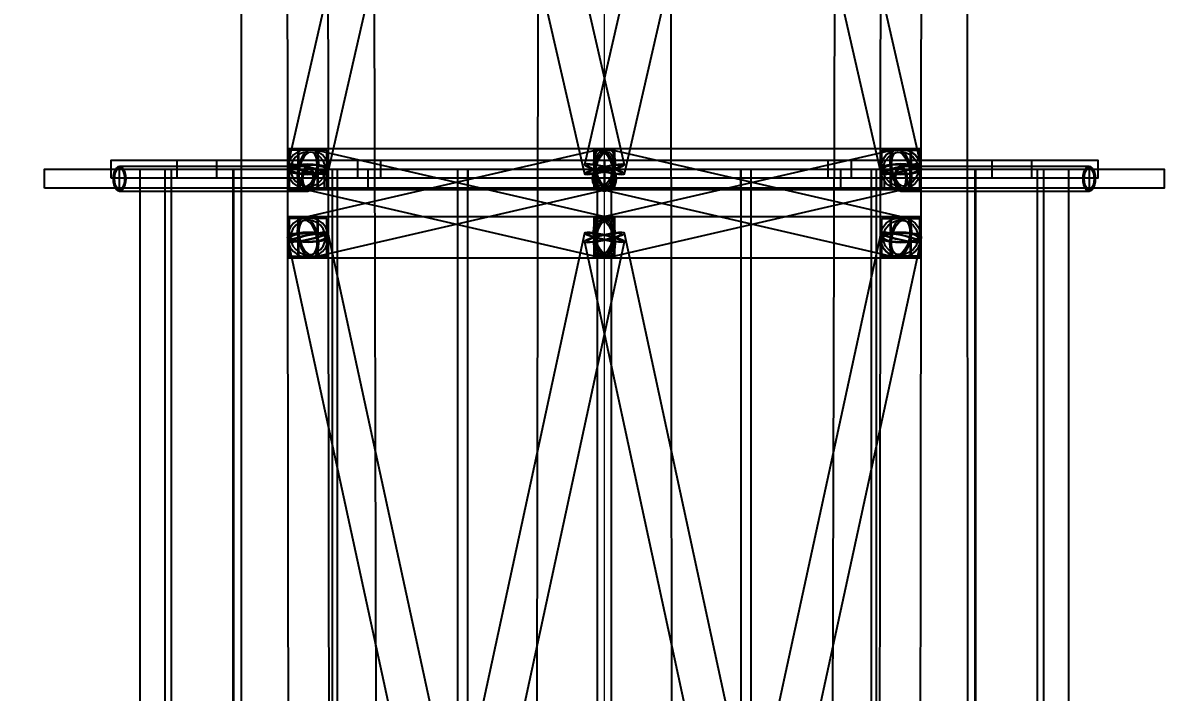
# Model space of a CAD drawing. Header units: millimetres. Extents: x -123812 to 252100, y -3000 to 639000.
# Drawn here: x -4259 to 4100, y 583670 to 588572 of the extents above; entities that cross this region are included whole.
import ezdxf

# ---------------------------------------------------------------- set-up
doc = ezdxf.new("R2010")
doc.units = ezdxf.units.MM
for name, color, linetype, lineweight in [('D-BMK-AXIS', 7, 'Continuous', 13), ('D-STR-ANTN', 7, 'Continuous', 25), ('D-STR-DIM', 7, 'Continuous', 13)]:
    doc.layers.add(name, color=color, linetype=linetype, lineweight=lineweight)
doc.styles.add('OpenSansCondensed-Light', font='OpenSansCondensed-Light.ttf')
doc.styles.add('TOWER_UNICODE', font='Arial Unicode.ttf')
doc.dimstyles.new('EZDXF', dxfattribs={"dimtxt": 0.25, "dimasz": 0.175, "dimexe": 0.375, "dimexo": 0.125, "dimgap": 0.1, "dimtad": 1, "dimlfac": 100, "dimzin": 12, "dimdsep": 46, "dimtxsty": 'OpenSansCondensed-Light', "dimblk": 'ARCHTICK', "dimcen": 2.5, "dimazin": 3, "dimtfac": 0.5, "dimtmove": 2, "dimatfit": 3})

# ---------------------------------------------------------------- blocks, each defined once
blk = doc.blocks.new('_ARCHTICK')
at = {"color": 0, "linetype": 'BYBLOCK', "const_width": 0.15}
blk.add_lwpolyline([(-0.5, -0.5), (0.5, 0.5)], dxfattribs=at)

msp = doc.modelspace()

# ---------------------------------------------------------------- linework, layer by layer
at = {"layer": 'D-BMK-AXIS'}
msp.add_line((0, -3000), (0, 639000), dxfattribs=at)
at = {"layer": 'D-STR-ANTN'}
for points in [[(-2666.3, 507000), (-1490.7, 507000), (-1758.4, 620000), (-2658.4, 620000)], [(-2666.3, 507000), (-1490.7, 507000), (-1758.4, 620000), (-2658.4, 620000)], [(-587.8, 507000), (587.8, 507000), (450, 620000), (-450, 620000)], [(-587.8, 507000), (587.8, 507000), (450, 620000), (-450, 620000)], [(1490.7, 507000), (2666.3, 507000), (2658.4, 620000), (1758.4, 620000)], [(1490.7, 507000), (2666.3, 507000), (2658.4, 620000), (1758.4, 620000)], [(-2321, 587350), (-2021, 587350), (-2021, 587650), (-2321, 587650)], [(-2321, 587500), (-2320.4, 587000), (-2315.3, 586961.9), (-2300.3, 586926.4), (-2276.5, 586896), (-2245.4, 586872.6), (-2209.3, 586857.9), (-2170.4, 586852.9), (-2131.6, 586857.9), (-2095.4, 586872.6), (-2064.4, 586896), (-2040.5, 586926.4), (-2025.5, 586961.9), (-2020.4, 587000), (-2021, 587500), (-2026.1, 587538.1), (-2041.1, 587573.6), (-2064.9, 587604), (-2096, 587627.4), (-2132.2, 587642.1), (-2171, 587647.1), (-2209.8, 587642.1), (-2246, 587627.4), (-2277.1, 587604), (-2300.9, 587573.6), (-2315.9, 587538.1)], [(-2321, 587500), (-2315.9, 587461.9), (-2300.9, 587426.4), (-2277.1, 587396), (-2246, 587372.6), (-2209.8, 587357.9), (-2171, 587352.9), (-2132.2, 587357.9), (-2096, 587372.6), (-2064.9, 587396), (-2041.1, 587426.4), (-2026.1, 587461.9), (-2021, 587500), (-2026.1, 587538.1), (-2041.1, 587573.6), (-2064.9, 587604), (-2096, 587627.4), (-2132.2, 587642.1), (-2171, 587647.1), (-2209.8, 587642.1), (-2246, 587627.4), (-2277.1, 587604), (-2300.9, 587573.6), (-2315.9, 587538.1)], [(-2033, 587638), (-2309, 587638), (-2309, 587362), (-2033, 587362)], [(-2299, 587500), (-2294.6, 587467.5), (-2281.9, 587437.2), (-2261.5, 587411.2), (-2235, 587391.3), (-2204.1, 587378.8), (-2171, 587374.5), (-2137.9, 587378.8), (-2107, 587391.3), (-2080.5, 587411.2), (-2060.2, 587437.2), (-2047.4, 587467.5), (-2043, 587500), (-2047.4, 587532.5), (-2060.1, 587562.8), (-2080.5, 587588.8), (-2107, 587608.7), (-2137.9, 587621.2), (-2171, 587625.5), (-2204.1, 587621.2), (-2235, 587608.7), (-2261.5, 587588.8), (-2281.9, 587562.8), (-2294.6, 587532.5)], [(-2250, 587461.9), (-2248.6, 587426.4), (-2242, 587396), (-2230.5, 587372.6), (-2215, 587357.9), (-2196.4, 587352.9), (-25.4, 586852.9), (-5.1, 586857.9), (15.5, 586872.6), (35, 586896), (52.2, 586926.4), (65.8, 586961.9), (75, 587000), (79, 587038.1), (77.6, 587073.6), (71, 587104), (59.5, 587127.4), (44, 587142.1), (25.4, 587147.1), (-2145.6, 587647.1), (-2165.9, 587642.1), (-2186.5, 587627.4), (-2206, 587604), (-2223.2, 587573.6), (-2236.8, 587538.1), (-2246, 587500)], [(-2246, 587500), (-2250, 587461.9), (-2248.6, 587426.4), (-2242, 587396), (-2230.5, 587372.6), (-2215, 587357.9), (-2196.4, 587352.9), (-2176.1, 587357.9), (-2155.5, 587372.6), (-2136, 587396), (-2118.8, 587426.4), (-2105.2, 587461.9), (-2096, 587500), (-2092, 587538.1), (-2093.4, 587573.6), (-2100, 587604), (-2111.5, 587627.4), (-2127, 587642.1), (-2145.6, 587647.1), (-2165.9, 587642.1), (-2186.5, 587627.4), (-2206, 587604), (-2223.2, 587573.6), (-2236.8, 587538.1)], [(-2249.5, 587038.1), (-2245.5, 587000), (-2236.3, 586961.9), (-2222.7, 586926.4), (-2205.5, 586896), (-2185.9, 586872.6), (-2165.3, 586857.9), (-2145, 586852.9), (25.4, 587352.9), (44, 587357.9), (59.5, 587372.6), (71, 587396), (77.7, 587426.4), (79, 587461.9), (75, 587500), (65.9, 587538.1), (52.3, 587573.6), (35.1, 587604), (15.5, 587627.4), (-5.1, 587642.1), (-25.4, 587647.1), (-2195.8, 587147.1), (-2214.4, 587142.1), (-2229.9, 587127.4), (-2241.4, 587104), (-2248.1, 587073.6)], [(-2246, 587350), (75, 587350), (75, 587650), (-2246, 587650)], [(-2096, 587650), (-2246, 587650), (-2246, 587350), (-2096, 587350)], [(-2246, 587350), (75, 587350), (75, 587650), (-2246, 587650)], [(-2096, 587650), (-2246, 587650), (-2246, 587350), (-2096, 587350)], [(-2102, 587638), (-2240, 587638), (-2240, 587362), (-2102, 587362)], [(-2102, 587638), (-2240, 587638), (-2240, 587362), (-2102, 587362)], [(-2235, 587500), (-2238.4, 587467.5), (-2237.3, 587437.2), (-2231.6, 587411.2), (-2221.8, 587391.3), (-2208.5, 587378.8), (-2192.7, 587374.5), (-2175.4, 587378.8), (-2157.8, 587391.3), (-2141.1, 587411.2), (-2126.4, 587437.2), (-2114.8, 587467.5), (-2107, 587500), (-2103.6, 587532.5), (-2104.8, 587562.8), (-2110.4, 587588.8), (-2120.2, 587608.7), (-2133.5, 587621.2), (-2149.3, 587625.5), (-2166.6, 587621.2), (-2184.2, 587608.7), (-2200.9, 587588.8), (-2215.6, 587562.8), (-2227.2, 587532.5)], [(-75, 587500), (-65.9, 587461.9), (-52.3, 587426.4), (-35.1, 587396), (-15.5, 587372.6), (5.1, 587357.9), (25.4, 587352.9), (44, 587357.9), (59.5, 587372.6), (71, 587396), (77.7, 587426.4), (79, 587461.9), (75, 587500), (65.9, 587538.1), (52.3, 587573.6), (35.1, 587604), (15.5, 587627.4), (-5.1, 587642.1), (-25.4, 587647.1), (-44, 587642.1), (-59.5, 587627.4), (-71, 587604), (-77.7, 587573.6), (-79, 587538.1)], [(-79, 587038.1), (-75, 587000), (-65.8, 586961.9), (-52.2, 586926.4), (-35, 586896), (-15.5, 586872.6), (5.1, 586857.9), (25.4, 586852.9), (2196.4, 587352.9), (2215, 587357.9), (2230.5, 587372.6), (2242, 587396), (2248.6, 587426.4), (2250, 587461.9), (2246, 587500), (2236.8, 587538.1), (2223.2, 587573.6), (2206, 587604), (2186.5, 587627.4), (2165.9, 587642.1), (2145.6, 587647.1), (-25.4, 587147.1), (-44, 587142.1), (-59.5, 587127.4), (-71, 587104), (-77.6, 587073.6)], [(-79, 587461.9), (-77.7, 587426.4), (-71, 587396), (-59.5, 587372.6), (-44, 587357.9), (-25.4, 587352.9), (2145, 586852.9), (2165.3, 586857.9), (2185.9, 586872.6), (2205.5, 586896), (2222.7, 586926.4), (2236.3, 586961.9), (2245.5, 587000), (2249.5, 587038.1), (2248.1, 587073.6), (2241.4, 587104), (2229.9, 587127.4), (2214.4, 587142.1), (2195.8, 587147.1), (25.4, 587647.1), (5.1, 587642.1), (-15.5, 587627.4), (-35.1, 587604), (-52.3, 587573.6), (-65.9, 587538.1), (-75, 587500)], [(75, 587500), (65.9, 587461.9), (52.3, 587426.4), (35.1, 587396), (15.5, 587372.6), (-5.1, 587357.9), (-25.4, 587352.9), (-44, 587357.9), (-59.5, 587372.6), (-71, 587396), (-77.7, 587426.4), (-79, 587461.9), (-75, 587500), (-65.9, 587538.1), (-52.3, 587573.6), (-35.1, 587604), (-15.5, 587627.4), (5.1, 587642.1), (25.4, 587647.1), (44, 587642.1), (59.5, 587627.4), (71, 587604), (77.7, 587573.6), (79, 587538.1)], [(75, 587650), (-75, 587650), (-75, 587350), (75, 587350)], [(75, 587650), (-75, 587650), (-75, 587350), (75, 587350)], [(-75, 587350), (2246, 587350), (2246, 587650), (-75, 587650)], [(-75, 587650), (75, 587650), (75, 587350), (-75, 587350)], [(-75, 587350), (2246, 587350), (2246, 587650), (-75, 587650)], [(-75, 587650), (75, 587650), (75, 587350), (-75, 587350)], [(69, 587638), (-69, 587638), (-69, 587362), (69, 587362)], [(69, 587638), (-69, 587638), (-69, 587362), (69, 587362)], [(-69, 587638), (69, 587638), (69, 587362), (-69, 587362)], [(-69, 587638), (69, 587638), (69, 587362), (-69, 587362)], [(-64, 587500), (-56.2, 587467.5), (-44.6, 587437.2), (-29.9, 587411.2), (-13.2, 587391.3), (4.4, 587378.8), (21.7, 587374.5), (37.5, 587378.8), (50.8, 587391.3), (60.6, 587411.2), (66.3, 587437.2), (67.5, 587467.5), (64, 587500), (56.2, 587532.5), (44.6, 587562.8), (29.9, 587588.8), (13.2, 587608.7), (-4.4, 587621.2), (-21.7, 587625.5), (-37.5, 587621.2), (-50.8, 587608.7), (-60.6, 587588.8), (-66.3, 587562.8), (-67.5, 587532.5)], [(64, 587500), (56.2, 587467.5), (44.6, 587437.2), (29.9, 587411.2), (13.2, 587391.3), (-4.4, 587378.8), (-21.7, 587374.5), (-37.5, 587378.8), (-50.8, 587391.3), (-60.6, 587411.2), (-66.3, 587437.2), (-67.5, 587467.5), (-64, 587500), (-56.2, 587532.5), (-44.6, 587562.8), (-29.9, 587588.8), (-13.2, 587608.7), (4.4, 587621.2), (21.7, 587625.5), (37.5, 587621.2), (50.8, 587608.7), (60.6, 587588.8), (66.3, 587562.8), (67.5, 587532.5)], [(2020.4, 587000), (2025.5, 586961.9), (2040.5, 586926.4), (2064.4, 586896), (2095.4, 586872.6), (2131.6, 586857.9), (2170.4, 586852.9), (2209.3, 586857.9), (2245.4, 586872.6), (2276.5, 586896), (2300.3, 586926.4), (2315.3, 586961.9), (2320.4, 587000), (2321, 587500), (2315.9, 587538.1), (2300.9, 587573.6), (2277.1, 587604), (2246, 587627.4), (2209.8, 587642.1), (2171, 587647.1), (2132.2, 587642.1), (2096, 587627.4), (2064.9, 587604), (2041.1, 587573.6), (2026.1, 587538.1), (2021, 587500)], [(2021, 587350), (2321, 587350), (2321, 587650), (2021, 587650)], [(2321, 587500), (2315.9, 587461.9), (2300.9, 587426.4), (2277.1, 587396), (2246, 587372.6), (2209.8, 587357.9), (2171, 587352.9), (2132.2, 587357.9), (2096, 587372.6), (2064.9, 587396), (2041.1, 587426.4), (2026.1, 587461.9), (2021, 587500), (2026.1, 587538.1), (2041.1, 587573.6), (2064.9, 587604), (2096, 587627.4), (2132.2, 587642.1), (2171, 587647.1), (2209.8, 587642.1), (2246, 587627.4), (2277.1, 587604), (2300.9, 587573.6), (2315.9, 587538.1)], [(2033, 587638), (2309, 587638), (2309, 587362), (2033, 587362)], [(2299, 587500), (2294.6, 587467.5), (2281.9, 587437.2), (2261.5, 587411.2), (2235, 587391.3), (2204.1, 587378.8), (2171, 587374.5), (2137.9, 587378.8), (2107, 587391.3), (2080.5, 587411.2), (2060.2, 587437.2), (2047.4, 587467.5), (2043, 587500), (2047.4, 587532.5), (2060.1, 587562.8), (2080.5, 587588.8), (2107, 587608.7), (2137.9, 587621.2), (2171, 587625.5), (2204.1, 587621.2), (2235, 587608.7), (2261.5, 587588.8), (2281.9, 587562.8), (2294.6, 587532.5)], [(2246, 587500), (2250, 587461.9), (2248.6, 587426.4), (2242, 587396), (2230.5, 587372.6), (2215, 587357.9), (2196.4, 587352.9), (2176.1, 587357.9), (2155.5, 587372.6), (2136, 587396), (2118.8, 587426.4), (2105.2, 587461.9), (2096, 587500), (2092, 587538.1), (2093.4, 587573.6), (2100, 587604), (2111.5, 587627.4), (2127, 587642.1), (2145.6, 587647.1), (2165.9, 587642.1), (2186.5, 587627.4), (2206, 587604), (2223.2, 587573.6), (2236.8, 587538.1)], [(2096, 587650), (2246, 587650), (2246, 587350), (2096, 587350)], [(2096, 587650), (2246, 587650), (2246, 587350), (2096, 587350)], [(2102, 587638), (2240, 587638), (2240, 587362), (2102, 587362)], [(2102, 587638), (2240, 587638), (2240, 587362), (2102, 587362)], [(2235, 587500), (2238.4, 587467.5), (2237.3, 587437.2), (2231.6, 587411.2), (2221.8, 587391.3), (2208.5, 587378.8), (2192.7, 587374.5), (2175.4, 587378.8), (2157.8, 587391.3), (2141.1, 587411.2), (2126.4, 587437.2), (2114.8, 587467.5), (2107, 587500), (2103.6, 587532.5), (2104.8, 587562.8), (2110.4, 587588.8), (2120.2, 587608.7), (2133.5, 587621.2), (2149.3, 587625.5), (2166.6, 587621.2), (2184.2, 587608.7), (2200.9, 587588.8), (2215.6, 587562.8), (2227.2, 587532.5)], [(-4100, 587360), (-4100, 587500), (-1732.1, 587500), (-1732.1, 587360)], [(-4100, 587360), (-4100, 587500), (-1732.1, 587500), (-1732.1, 587360)], [(-3613.1, 587435), (-3613.1, 587565), (-2840.6, 587565), (-2840.6, 587435)], [(-3613.1, 587435), (-3613.1, 587565), (-2840.6, 587565), (-2840.6, 587435)], [(-3595.7, 587430), (-3594.2, 587406.7), (-3589.7, 587385), (-3582.5, 587366.4), (-3573.2, 587352.1), (-3562.4, 587343.1), (-3550.7, 587340), (-2170.9, 587340), (-2159.3, 587343.1), (-2148.4, 587352.1), (-2139.1, 587366.4), (-2132, 587385), (-2127.5, 587406.7), (-2125.9, 587430), (-2127.5, 587453.3), (-2132, 587475), (-2139.1, 587493.6), (-2148.4, 587507.9), (-2159.3, 587516.9), (-2170.9, 587520), (-3550.7, 587520), (-3562.4, 587516.9), (-3573.2, 587507.9), (-3582.5, 587493.6), (-3589.7, 587475), (-3594.2, 587453.3)], [(-3505.7, 587430), (-3507.2, 587406.7), (-3511.7, 587385), (-3518.9, 587366.4), (-3528.2, 587352.1), (-3539.1, 587343.1), (-3550.7, 587340), (-3562.4, 587343.1), (-3573.2, 587352.1), (-3582.5, 587366.4), (-3589.7, 587385), (-3594.2, 587406.7), (-3595.7, 587430), (-3594.2, 587453.3), (-3589.7, 587475), (-3582.5, 587493.6), (-3573.2, 587507.9), (-3562.4, 587516.9), (-3550.7, 587520), (-3539.1, 587516.9), (-3528.2, 587507.9), (-3518.9, 587493.6), (-3511.7, 587475), (-3507.2, 587453.3)], [(-3595.7, 587430), (-3594.2, 587406.7), (-3589.7, 587385), (-3582.5, 587366.4), (-3573.2, 587352.1), (-3562.4, 587343.1), (-3550.7, 587340), (-2170.9, 587340), (-2159.3, 587343.1), (-2148.4, 587352.1), (-2139.1, 587366.4), (-2132, 587385), (-2127.5, 587406.7), (-2125.9, 587430), (-2127.5, 587453.3), (-2132, 587475), (-2139.1, 587493.6), (-2148.4, 587507.9), (-2159.3, 587516.9), (-2170.9, 587520), (-3550.7, 587520), (-3562.4, 587516.9), (-3573.2, 587507.9), (-3582.5, 587493.6), (-3589.7, 587475), (-3594.2, 587453.3)], [(-3595.7, 587430), (-3594.2, 587406.7), (-3589.7, 587385), (-3582.5, 587366.4), (-3573.2, 587352.1), (-3562.4, 587343.1), (-3550.7, 587340), (-3539.1, 587343.1), (-3528.2, 587352.1), (-3518.9, 587366.4), (-3511.7, 587385), (-3507.2, 587406.7), (-3505.7, 587430), (-3507.2, 587453.3), (-3511.7, 587475), (-3518.9, 587493.6), (-3528.2, 587507.9), (-3539.1, 587516.9), (-3550.7, 587520), (-3562.4, 587516.9), (-3573.2, 587507.9), (-3582.5, 587493.6), (-3589.7, 587475), (-3594.2, 587453.3)], [(-3511.7, 587430), (-3513, 587409.8), (-3516.9, 587391), (-3523.1, 587374.8), (-3531.2, 587362.5), (-3540.6, 587354.7), (-3550.7, 587352), (-3560.8, 587354.7), (-3570.2, 587362.5), (-3578.3, 587374.8), (-3584.5, 587391), (-3588.4, 587409.8), (-3589.7, 587430), (-3588.4, 587450.2), (-3584.5, 587469), (-3578.3, 587485.2), (-3570.2, 587497.5), (-3560.8, 587505.3), (-3550.7, 587508), (-3540.6, 587505.3), (-3531.2, 587497.5), (-3523.1, 587485.2), (-3516.9, 587469), (-3513, 587450.2)], [(-3589.7, 587430), (-3588.4, 587409.8), (-3584.5, 587391), (-3578.3, 587374.8), (-3570.2, 587362.5), (-3560.8, 587354.7), (-3550.7, 587352), (-3540.6, 587354.7), (-3531.2, 587362.5), (-3523.1, 587374.8), (-3516.9, 587391), (-3513, 587409.8), (-3511.7, 587430), (-3513, 587450.2), (-3516.9, 587469), (-3523.1, 587485.2), (-3531.2, 587497.5), (-3540.6, 587505.3), (-3550.7, 587508), (-3560.8, 587505.3), (-3570.2, 587497.5), (-3578.3, 587485.2), (-3584.5, 587469), (-3588.4, 587450.2)], [(-3550.7, 587360), (-3550.7, 587500), (-1000, 587500), (-1000, 587360)], [(-3550.7, 587360), (-3550.7, 587500), (-1000, 587500), (-1000, 587360)], [(-3399.6, 579000), (-3399.6, 587500), (-3173.2, 587500), (-3173.2, 579000)], [(-3399.6, 579000), (-3399.6, 587500), (-3173.2, 587500), (-3173.2, 579000)], [(-3216.7, 579000), (-3216.7, 587500), (-2716.3, 587500), (-2716.3, 579000)], [(-3216.7, 579000), (-3216.7, 587500), (-2716.3, 587500), (-2716.3, 579000)], [(-3129, 587435), (-3129, 587565), (-1640, 587565), (-1640, 587435)], [(-3129, 587435), (-3129, 587565), (-1640, 587565), (-1640, 587435)], [(-2718.9, 579000), (-2718.9, 587500), (-1993.4, 587500), (-1993.4, 579000)], [(-2718.9, 579000), (-2718.9, 587500), (-1993.4, 587500), (-1993.4, 579000)], [(-2171, 587461.6), (-2209.8, 587462.9), (-2246, 587466.7), (-2277.1, 587472.8), (-2300.9, 587480.7), (-2315.9, 587489.9), (-2321, 587499.8), (-2315.9, 587509.8), (-2300.9, 587519), (-2277.1, 587527), (-2246, 587533.1), (-2209.8, 587537), (-2171, 587538.4), (-2132.2, 587537.1), (-2096, 587533.3), (-2064.9, 587527.2), (-2041.1, 587519.3), (-2026.1, 587510.1), (-2021, 587500.2), (-2026.1, 587490.2), (-2041.1, 587481), (-2064.9, 587473), (-2096, 587466.9), (-2132.2, 587463)], [(-2171, 587480.2), (-2208.9, 587489.4), (-2244.1, 587499.3), (-2274.4, 587509.2), (-2297.7, 587518.5), (-2312.3, 587526.6), (-2317.3, 587532.8), (-2312.3, 587536.9), (-2297.7, 587538.4), (-2274.4, 587537.2), (-2244.1, 587533.6), (-2208.9, 587527.6), (-2171, 587519.8), (-2133.1, 587510.6), (-2097.9, 587500.7), (-2067.6, 587490.8), (-2044.3, 587481.5), (-2029.7, 587473.4), (-2024.7, 587467.2), (-2029.7, 587463.1), (-2044.3, 587461.6), (-2067.6, 587462.8), (-2097.9, 587466.4), (-2133.1, 587472.4)], [(-2171, 587467.3), (-2204.1, 587468.3), (-2235, 587471.6), (-2261.5, 587476.8), (-2281.9, 587483.5), (-2294.6, 587491.4), (-2299, 587499.9), (-2294.6, 587508.3), (-2281.9, 587516.2), (-2261.5, 587523.1), (-2235, 587528.3), (-2204.1, 587531.6), (-2171, 587532.7), (-2137.9, 587531.7), (-2107, 587528.4), (-2080.5, 587523.2), (-2060.2, 587516.5), (-2047.4, 587508.6), (-2043, 587500.1), (-2047.4, 587491.7), (-2060.2, 587483.8), (-2080.5, 587476.9), (-2107, 587471.7), (-2137.9, 587468.4)], [(-2171, 587483.1), (-2203.3, 587490.9), (-2233.4, 587499.4), (-2259.3, 587507.9), (-2279.1, 587515.8), (-2291.6, 587522.7), (-2295.8, 587528), (-2291.6, 587531.5), (-2279.1, 587532.7), (-2259.3, 587531.8), (-2233.4, 587528.7), (-2203.3, 587523.6), (-2171, 587516.9), (-2138.7, 587509.1), (-2108.6, 587500.6), (-2082.7, 587492.1), (-2062.9, 587484.2), (-2050.4, 587477.3), (-2046.2, 587472), (-2050.4, 587468.5), (-2062.9, 587467.3), (-2082.7, 587468.2), (-2108.6, 587471.3), (-2138.7, 587476.4)], [(-2125.9, 587430), (-2127.5, 587406.7), (-2132, 587385), (-2139.1, 587366.4), (-2148.4, 587352.1), (-2159.3, 587343.1), (-2170.9, 587340), (-2182.6, 587343.1), (-2193.4, 587352.1), (-2202.7, 587366.4), (-2209.9, 587385), (-2214.4, 587406.7), (-2215.9, 587430), (-2214.4, 587453.3), (-2209.9, 587475), (-2202.7, 587493.6), (-2193.4, 587507.9), (-2182.6, 587516.9), (-2170.9, 587520), (-2159.3, 587516.9), (-2148.4, 587507.9), (-2139.1, 587493.6), (-2132, 587475), (-2127.5, 587453.3)], [(-2215.9, 587430), (-2214.4, 587406.7), (-2209.9, 587385), (-2202.7, 587366.4), (-2193.4, 587352.1), (-2182.6, 587343.1), (-2170.9, 587340), (-2159.3, 587343.1), (-2148.4, 587352.1), (-2139.1, 587366.4), (-2132, 587385), (-2127.5, 587406.7), (-2125.9, 587430), (-2127.5, 587453.3), (-2132, 587475), (-2139.1, 587493.6), (-2148.4, 587507.9), (-2159.3, 587516.9), (-2170.9, 587520), (-2182.6, 587516.9), (-2193.4, 587507.9), (-2202.7, 587493.6), (-2209.9, 587475), (-2214.4, 587453.3)], [(-2131.9, 587430), (-2133.3, 587409.8), (-2137.1, 587391), (-2143.3, 587374.8), (-2151.4, 587362.5), (-2160.8, 587354.7), (-2170.9, 587352), (-2181, 587354.7), (-2190.4, 587362.5), (-2198.5, 587374.8), (-2204.7, 587391), (-2208.6, 587409.8), (-2209.9, 587430), (-2208.6, 587450.2), (-2204.7, 587469), (-2198.5, 587485.2), (-2190.4, 587497.5), (-2181, 587505.3), (-2170.9, 587508), (-2160.8, 587505.3), (-2151.4, 587497.5), (-2143.3, 587485.2), (-2137.1, 587469), (-2133.3, 587450.2)], [(-2209.9, 587430), (-2208.6, 587409.8), (-2204.7, 587391), (-2198.5, 587374.8), (-2190.4, 587362.5), (-2181, 587354.7), (-2170.9, 587352), (-2160.8, 587354.7), (-2151.4, 587362.5), (-2143.3, 587374.8), (-2137.1, 587391), (-2133.3, 587409.8), (-2131.9, 587430), (-2133.3, 587450.2), (-2137.1, 587469), (-2143.3, 587485.2), (-2151.4, 587497.5), (-2160.8, 587505.3), (-2170.9, 587508), (-2181, 587505.3), (-2190.4, 587497.5), (-2198.5, 587485.2), (-2204.7, 587469), (-2208.6, 587450.2)], [(-2050, 587360), (-2050, 587500), (0, 587500), (0, 587360)], [(-2050, 587360), (-2050, 587500), (0, 587500), (0, 587360)], [(-1955, 579000), (-1955, 587500), (-1075.4, 587500), (-1075.4, 579000)], [(-1955, 579000), (-1955, 587500), (-1075.4, 587500), (-1075.4, 579000)], [(-1806.6, 587435), (-1806.6, 587565), (0, 587565), (0, 587435)], [(-1806.6, 587435), (-1806.6, 587565), (0, 587565), (0, 587435)], [(-999.7, 579000), (-999.7, 587500), (-52.1, 587500), (-52.1, 579000)], [(-999.7, 579000), (-999.7, 587500), (-52.1, 587500), (-52.1, 579000)], [(0, 587480.5), (-37.9, 587472.6), (-73.1, 587466.6), (-103.4, 587462.8), (-126.7, 587461.6), (-141.3, 587463), (-146.3, 587467), (-141.3, 587473.2), (-126.7, 587481.2), (-103.4, 587490.5), (-73.1, 587500.4), (-37.9, 587510.3), (0, 587519.5), (37.9, 587527.4), (73.1, 587533.4), (103.4, 587537.2), (126.7, 587538.4), (141.3, 587537), (146.3, 587533), (141.3, 587526.8), (126.7, 587518.8), (103.4, 587509.5), (73.1, 587499.6), (37.9, 587489.7)], [(0, 587519.5), (-37.9, 587527.4), (-73.1, 587533.4), (-103.4, 587537.2), (-126.7, 587538.4), (-141.3, 587537), (-146.3, 587533), (-141.3, 587526.8), (-126.7, 587518.8), (-103.4, 587509.5), (-73.1, 587499.6), (-37.9, 587489.7), (0, 587480.5), (37.9, 587472.6), (73.1, 587466.6), (103.4, 587462.8), (126.7, 587461.6), (141.3, 587463), (146.3, 587467), (141.3, 587473.2), (126.7, 587481.2), (103.4, 587490.5), (73.1, 587500.4), (37.9, 587510.3)], [(0, 587483.3), (-32.3, 587476.6), (-62.4, 587471.5), (-88.3, 587468.3), (-108.1, 587467.3), (-120.6, 587468.5), (-124.8, 587471.8), (-120.6, 587477.1), (-108.1, 587483.9), (-88.3, 587491.9), (-62.4, 587500.3), (-32.3, 587508.8), (0, 587516.7), (32.3, 587523.4), (62.4, 587528.5), (88.3, 587531.7), (108.1, 587532.7), (120.6, 587531.5), (124.8, 587528.2), (120.6, 587522.9), (108.1, 587516.1), (88.3, 587508.1), (62.4, 587499.7), (32.3, 587491.2)], [(0, 587516.7), (-32.3, 587523.4), (-62.4, 587528.5), (-88.3, 587531.7), (-108.1, 587532.7), (-120.6, 587531.5), (-124.8, 587528.2), (-120.6, 587522.9), (-108.1, 587516.1), (-88.3, 587508.1), (-62.4, 587499.7), (-32.3, 587491.2), (0, 587483.3), (32.3, 587476.6), (62.4, 587471.5), (88.3, 587468.3), (108.1, 587467.3), (120.6, 587468.5), (124.8, 587471.8), (120.6, 587477.1), (108.1, 587483.9), (88.3, 587491.9), (62.4, 587500.3), (32.3, 587508.8)], [(-90, 587430), (-86.9, 587406.7), (-77.9, 587385), (-63.6, 587366.4), (-45, 587352.1), (-23.3, 587343.1), (0, 587340), (23.3, 587343.1), (45, 587352.1), (63.6, 587366.4), (77.9, 587385), (86.9, 587406.7), (90, 587430), (86.9, 587453.3), (77.9, 587475), (63.6, 587493.6), (45, 587507.9), (23.3, 587516.9), (0, 587520), (-23.3, 587516.9), (-45, 587507.9), (-63.6, 587493.6), (-77.9, 587475), (-86.9, 587453.3)], [(-90, 587430), (-86.9, 587406.7), (-77.9, 587385), (-63.6, 587366.4), (-45, 587352.1), (-23.3, 587343.1), (0, 587340), (23.3, 587343.1), (45, 587352.1), (63.6, 587366.4), (77.9, 587385), (86.9, 587406.7), (90, 587430), (86.9, 587453.3), (77.9, 587475), (63.6, 587493.6), (45, 587507.9), (23.3, 587516.9), (0, 587520), (-23.3, 587516.9), (-45, 587507.9), (-63.6, 587493.6), (-77.9, 587475), (-86.9, 587453.3)], [(78, 587430), (75.3, 587409.8), (67.5, 587391), (55.2, 587374.8), (39, 587362.5), (20.2, 587354.7), (0, 587352), (-20.2, 587354.7), (-39, 587362.5), (-55.2, 587374.8), (-67.5, 587391), (-75.3, 587409.8), (-78, 587430), (-75.3, 587450.2), (-67.5, 587469), (-55.2, 587485.2), (-39, 587497.5), (-20.2, 587505.3), (0, 587508), (20.2, 587505.3), (39, 587497.5), (55.2, 587485.2), (67.5, 587469), (75.3, 587450.2)], [(-78, 587430), (-75.3, 587409.8), (-67.5, 587391), (-55.2, 587374.8), (-39, 587362.5), (-20.2, 587354.7), (0, 587352), (20.2, 587354.7), (39, 587362.5), (55.2, 587374.8), (67.5, 587391), (75.3, 587409.8), (78, 587430), (75.3, 587450.2), (67.5, 587469), (55.2, 587485.2), (39, 587497.5), (20.2, 587505.3), (0, 587508), (-20.2, 587505.3), (-39, 587497.5), (-55.2, 587485.2), (-67.5, 587469), (-75.3, 587450.2)], [(0, 587435), (0, 587565), (1806.6, 587565), (1806.6, 587435)], [(0, 587435), (0, 587565), (1806.6, 587565), (1806.6, 587435)], [(0, 587360), (0, 587500), (2050, 587500), (2050, 587360)], [(0, 587360), (0, 587500), (2050, 587500), (2050, 587360)], [(52.1, 579000), (52.1, 587500), (999.7, 587500), (999.7, 579000)], [(52.1, 579000), (52.1, 587500), (999.7, 587500), (999.7, 579000)], [(1000, 587360), (1000, 587500), (3550.7, 587500), (3550.7, 587360)], [(1000, 587360), (1000, 587500), (3550.7, 587500), (3550.7, 587360)], [(1075.4, 579000), (1075.4, 587500), (1955, 587500), (1955, 579000)], [(1075.4, 579000), (1075.4, 587500), (1955, 587500), (1955, 579000)], [(1640, 587435), (1640, 587565), (3129, 587565), (3129, 587435)], [(1640, 587435), (1640, 587565), (3129, 587565), (3129, 587435)], [(1732.1, 587360), (1732.1, 587500), (4100, 587500), (4100, 587360)], [(1732.1, 587360), (1732.1, 587500), (4100, 587500), (4100, 587360)], [(1993.4, 579000), (1993.4, 587500), (2718.9, 587500), (2718.9, 579000)], [(1993.4, 579000), (1993.4, 587500), (2718.9, 587500), (2718.9, 579000)], [(2171, 587538.4), (2132.2, 587537.1), (2096, 587533.3), (2064.9, 587527.2), (2041.1, 587519.3), (2026.1, 587510.1), (2021, 587500.2), (2026.1, 587490.2), (2041.1, 587481), (2064.9, 587473), (2096, 587466.9), (2132.2, 587463), (2171, 587461.6), (2209.8, 587462.9), (2246, 587466.7), (2277.1, 587472.8), (2300.9, 587480.7), (2315.9, 587489.9), (2321, 587499.8), (2315.9, 587509.8), (2300.9, 587519), (2277.1, 587527), (2246, 587533.1), (2209.8, 587537)], [(2171, 587519.8), (2133.1, 587510.6), (2097.9, 587500.7), (2067.6, 587490.8), (2044.3, 587481.5), (2029.7, 587473.4), (2024.7, 587467.2), (2029.7, 587463.1), (2044.3, 587461.6), (2067.6, 587462.8), (2097.9, 587466.4), (2133.1, 587472.4), (2171, 587480.2), (2208.9, 587489.4), (2244.1, 587499.3), (2274.4, 587509.2), (2297.7, 587518.5), (2312.3, 587526.6), (2317.3, 587532.8), (2312.3, 587536.9), (2297.7, 587538.4), (2274.4, 587537.2), (2244.1, 587533.6), (2208.9, 587527.6)], [(2171, 587532.7), (2137.9, 587531.7), (2107, 587528.4), (2080.5, 587523.2), (2060.2, 587516.5), (2047.4, 587508.6), (2043, 587500.1), (2047.4, 587491.7), (2060.2, 587483.8), (2080.5, 587476.9), (2107, 587471.7), (2137.9, 587468.4), (2171, 587467.3), (2204.1, 587468.3), (2235, 587471.6), (2261.5, 587476.8), (2281.9, 587483.5), (2294.6, 587491.4), (2299, 587499.9), (2294.6, 587508.3), (2281.9, 587516.2), (2261.5, 587523.1), (2235, 587528.3), (2204.1, 587531.6)], [(2171, 587516.9), (2138.7, 587509.1), (2108.6, 587500.6), (2082.7, 587492.1), (2062.9, 587484.2), (2050.4, 587477.3), (2046.2, 587472), (2050.4, 587468.5), (2062.9, 587467.3), (2082.7, 587468.2), (2108.6, 587471.3), (2138.7, 587476.4), (2171, 587483.1), (2203.3, 587490.9), (2233.4, 587499.4), (2259.3, 587507.9), (2279.1, 587515.8), (2291.6, 587522.7), (2295.8, 587528), (2291.6, 587531.5), (2279.1, 587532.7), (2259.3, 587531.8), (2233.4, 587528.7), (2203.3, 587523.6)], [(2125.9, 587430), (2127.5, 587406.7), (2132, 587385), (2139.1, 587366.4), (2148.4, 587352.1), (2159.3, 587343.1), (2170.9, 587340), (3550.7, 587340), (3562.4, 587343.1), (3573.2, 587352.1), (3582.5, 587366.4), (3589.7, 587385), (3594.2, 587406.7), (3595.7, 587430), (3594.2, 587453.3), (3589.7, 587475), (3582.5, 587493.6), (3573.2, 587507.9), (3562.4, 587516.9), (3550.7, 587520), (2170.9, 587520), (2159.3, 587516.9), (2148.4, 587507.9), (2139.1, 587493.6), (2132, 587475), (2127.5, 587453.3)], [(2125.9, 587430), (2127.5, 587406.7), (2132, 587385), (2139.1, 587366.4), (2148.4, 587352.1), (2159.3, 587343.1), (2170.9, 587340), (2182.6, 587343.1), (2193.4, 587352.1), (2202.7, 587366.4), (2209.9, 587385), (2214.4, 587406.7), (2215.9, 587430), (2214.4, 587453.3), (2209.9, 587475), (2202.7, 587493.6), (2193.4, 587507.9), (2182.6, 587516.9), (2170.9, 587520), (2159.3, 587516.9), (2148.4, 587507.9), (2139.1, 587493.6), (2132, 587475), (2127.5, 587453.3)], [(2125.9, 587430), (2127.5, 587406.7), (2132, 587385), (2139.1, 587366.4), (2148.4, 587352.1), (2159.3, 587343.1), (2170.9, 587340), (3550.7, 587340), (3562.4, 587343.1), (3573.2, 587352.1), (3582.5, 587366.4), (3589.7, 587385), (3594.2, 587406.7), (3595.7, 587430), (3594.2, 587453.3), (3589.7, 587475), (3582.5, 587493.6), (3573.2, 587507.9), (3562.4, 587516.9), (3550.7, 587520), (2170.9, 587520), (2159.3, 587516.9), (2148.4, 587507.9), (2139.1, 587493.6), (2132, 587475), (2127.5, 587453.3)], [(2215.9, 587430), (2214.4, 587406.7), (2209.9, 587385), (2202.7, 587366.4), (2193.4, 587352.1), (2182.6, 587343.1), (2170.9, 587340), (2159.3, 587343.1), (2148.4, 587352.1), (2139.1, 587366.4), (2132, 587385), (2127.5, 587406.7), (2125.9, 587430), (2127.5, 587453.3), (2132, 587475), (2139.1, 587493.6), (2148.4, 587507.9), (2159.3, 587516.9), (2170.9, 587520), (2182.6, 587516.9), (2193.4, 587507.9), (2202.7, 587493.6), (2209.9, 587475), (2214.4, 587453.3)], [(2131.9, 587430), (2133.3, 587409.8), (2137.1, 587391), (2143.3, 587374.8), (2151.4, 587362.5), (2160.8, 587354.7), (2170.9, 587352), (2181, 587354.7), (2190.4, 587362.5), (2198.5, 587374.8), (2204.7, 587391), (2208.6, 587409.8), (2209.9, 587430), (2208.6, 587450.2), (2204.7, 587469), (2198.5, 587485.2), (2190.4, 587497.5), (2181, 587505.3), (2170.9, 587508), (2160.8, 587505.3), (2151.4, 587497.5), (2143.3, 587485.2), (2137.1, 587469), (2133.3, 587450.2)], [(2209.9, 587430), (2208.6, 587409.8), (2204.7, 587391), (2198.5, 587374.8), (2190.4, 587362.5), (2181, 587354.7), (2170.9, 587352), (2160.8, 587354.7), (2151.4, 587362.5), (2143.3, 587374.8), (2137.1, 587391), (2133.3, 587409.8), (2131.9, 587430), (2133.3, 587450.2), (2137.1, 587469), (2143.3, 587485.2), (2151.4, 587497.5), (2160.8, 587505.3), (2170.9, 587508), (2181, 587505.3), (2190.4, 587497.5), (2198.5, 587485.2), (2204.7, 587469), (2208.6, 587450.2)], [(2716.3, 579000), (2716.3, 587500), (3216.7, 587500), (3216.7, 579000)], [(2716.3, 579000), (2716.3, 587500), (3216.7, 587500), (3216.7, 579000)], [(2840.6, 587435), (2840.6, 587565), (3613.1, 587565), (3613.1, 587435)], [(2840.6, 587435), (2840.6, 587565), (3613.1, 587565), (3613.1, 587435)], [(3173.2, 579000), (3173.2, 587500), (3399.6, 587500), (3399.6, 579000)], [(3173.2, 579000), (3173.2, 587500), (3399.6, 587500), (3399.6, 579000)], [(3505.7, 587430), (3507.2, 587406.7), (3511.7, 587385), (3518.9, 587366.4), (3528.2, 587352.1), (3539.1, 587343.1), (3550.7, 587340), (3562.4, 587343.1), (3573.2, 587352.1), (3582.5, 587366.4), (3589.7, 587385), (3594.2, 587406.7), (3595.7, 587430), (3594.2, 587453.3), (3589.7, 587475), (3582.5, 587493.6), (3573.2, 587507.9), (3562.4, 587516.9), (3550.7, 587520), (3539.1, 587516.9), (3528.2, 587507.9), (3518.9, 587493.6), (3511.7, 587475), (3507.2, 587453.3)], [(3595.7, 587430), (3594.2, 587406.7), (3589.7, 587385), (3582.5, 587366.4), (3573.2, 587352.1), (3562.4, 587343.1), (3550.7, 587340), (3539.1, 587343.1), (3528.2, 587352.1), (3518.9, 587366.4), (3511.7, 587385), (3507.2, 587406.7), (3505.7, 587430), (3507.2, 587453.3), (3511.7, 587475), (3518.9, 587493.6), (3528.2, 587507.9), (3539.1, 587516.9), (3550.7, 587520), (3562.4, 587516.9), (3573.2, 587507.9), (3582.5, 587493.6), (3589.7, 587475), (3594.2, 587453.3)], [(3511.7, 587430), (3513, 587409.8), (3516.9, 587391), (3523.1, 587374.8), (3531.2, 587362.5), (3540.6, 587354.7), (3550.7, 587352), (3560.8, 587354.7), (3570.2, 587362.5), (3578.3, 587374.8), (3584.5, 587391), (3588.4, 587409.8), (3589.7, 587430), (3588.4, 587450.2), (3584.5, 587469), (3578.3, 587485.2), (3570.2, 587497.5), (3560.8, 587505.3), (3550.7, 587508), (3540.6, 587505.3), (3531.2, 587497.5), (3523.1, 587485.2), (3516.9, 587469), (3513, 587450.2)], [(3589.7, 587430), (3588.4, 587409.8), (3584.5, 587391), (3578.3, 587374.8), (3570.2, 587362.5), (3560.8, 587354.7), (3550.7, 587352), (3540.6, 587354.7), (3531.2, 587362.5), (3523.1, 587374.8), (3516.9, 587391), (3513, 587409.8), (3511.7, 587430), (3513, 587450.2), (3516.9, 587469), (3523.1, 587485.2), (3531.2, 587497.5), (3540.6, 587505.3), (3550.7, 587508), (3560.8, 587505.3), (3570.2, 587497.5), (3578.3, 587485.2), (3584.5, 587469), (3588.4, 587450.2)], [(-2320.4, 586850), (-2020.4, 586850), (-2020.4, 587150), (-2320.4, 587150)], [(-2320.4, 587000), (-2315.3, 586961.9), (-2300.3, 586926.4), (-2276.5, 586896), (-2245.4, 586872.6), (-2209.3, 586857.9), (-2170.4, 586852.9), (-2131.6, 586857.9), (-2095.4, 586872.6), (-2064.4, 586896), (-2040.5, 586926.4), (-2025.5, 586961.9), (-2020.4, 587000), (-2025.5, 587038.1), (-2040.5, 587073.6), (-2064.4, 587104), (-2095.4, 587127.4), (-2131.6, 587142.1), (-2170.4, 587147.1), (-2209.2, 587142.1), (-2245.4, 587127.4), (-2276.5, 587104), (-2300.3, 587073.6), (-2315.3, 587038.1)], [(-2032.4, 587138), (-2308.4, 587138), (-2308.4, 586862), (-2032.4, 586862)], [(-2298.4, 587000), (-2294.1, 586967.5), (-2281.3, 586937.2), (-2260.9, 586911.2), (-2234.4, 586891.3), (-2203.6, 586878.8), (-2170.4, 586874.5), (-2137.3, 586878.8), (-2106.4, 586891.3), (-2079.9, 586911.2), (-2059.6, 586937.2), (-2046.8, 586967.5), (-2042.4, 587000), (-2046.8, 587032.5), (-2059.6, 587062.8), (-2079.9, 587088.8), (-2106.4, 587108.7), (-2137.3, 587121.2), (-2170.4, 587125.5), (-2203.6, 587121.2), (-2234.4, 587108.7), (-2260.9, 587088.8), (-2281.3, 587062.8), (-2294.1, 587032.5)], [(-2245.5, 587000), (-2236.3, 586961.9), (-2222.7, 586926.4), (-2205.5, 586896), (-2185.9, 586872.6), (-2165.3, 586857.9), (-2145, 586852.9), (-2126.5, 586857.9), (-2110.9, 586872.6), (-2099.4, 586896), (-2092.7, 586926.4), (-2091.4, 586961.9), (-2095.4, 587000), (-2104.5, 587038.1), (-2118.2, 587073.6), (-2135.3, 587104), (-2154.9, 587127.4), (-2175.6, 587142.1), (-2195.8, 587147.1), (-2214.4, 587142.1), (-2229.9, 587127.4), (-2241.4, 587104), (-2248.1, 587073.6), (-2249.5, 587038.1)], [(-2245.4, 586850), (75, 586850), (75, 587150), (-2245.4, 587150)], [(-2095.4, 587150), (-2245.4, 587150), (-2245.4, 586850), (-2095.4, 586850)], [(-2245.4, 586850), (75, 586850), (75, 587150), (-2245.4, 587150)], [(-2095.4, 587150), (-2245.4, 587150), (-2245.4, 586850), (-2095.4, 586850)], [(-2101.4, 587138), (-2239.4, 587138), (-2239.4, 586862), (-2101.4, 586862)], [(-2101.4, 587138), (-2239.4, 587138), (-2239.4, 586862), (-2101.4, 586862)], [(-2234.5, 587000), (-2226.7, 586967.5), (-2215, 586937.2), (-2200.4, 586911.2), (-2183.7, 586891.3), (-2166.1, 586878.8), (-2148.7, 586874.5), (-2132.9, 586878.8), (-2119.6, 586891.3), (-2109.8, 586911.2), (-2104.1, 586937.2), (-2103, 586967.5), (-2106.4, 587000), (-2114.2, 587032.5), (-2125.8, 587062.8), (-2140.5, 587088.8), (-2157.2, 587108.7), (-2174.8, 587121.2), (-2192.1, 587125.5), (-2207.9, 587121.2), (-2221.2, 587108.7), (-2231, 587088.8), (-2236.7, 587062.8), (-2237.9, 587032.5)], [(-75, 587000), (-79, 586961.9), (-77.6, 586926.4), (-71, 586896), (-59.5, 586872.6), (-44, 586857.9), (-25.4, 586852.9), (-5.1, 586857.9), (15.5, 586872.6), (35, 586896), (52.2, 586926.4), (65.8, 586961.9), (75, 587000), (79, 587038.1), (77.6, 587073.6), (71, 587104), (59.5, 587127.4), (44, 587142.1), (25.4, 587147.1), (5.1, 587142.1), (-15.5, 587127.4), (-35, 587104), (-52.2, 587073.6), (-65.8, 587038.1)], [(75, 587000), (79, 586961.9), (77.6, 586926.4), (71, 586896), (59.5, 586872.6), (44, 586857.9), (25.4, 586852.9), (5.1, 586857.9), (-15.5, 586872.6), (-35, 586896), (-52.2, 586926.4), (-65.8, 586961.9), (-75, 587000), (-79, 587038.1), (-77.6, 587073.6), (-71, 587104), (-59.5, 587127.4), (-44, 587142.1), (-25.4, 587147.1), (-5.1, 587142.1), (15.5, 587127.4), (35, 587104), (52.2, 587073.6), (65.8, 587038.1)], [(75, 587150), (-75, 587150), (-75, 586850), (75, 586850)], [(75, 587150), (-75, 587150), (-75, 586850), (75, 586850)], [(-75, 586850), (2245.4, 586850), (2245.4, 587150), (-75, 587150)], [(-75, 587150), (75, 587150), (75, 586850), (-75, 586850)], [(-75, 586850), (2245.4, 586850), (2245.4, 587150), (-75, 587150)], [(-75, 587150), (75, 587150), (75, 586850), (-75, 586850)], [(69, 587138), (-69, 587138), (-69, 586862), (69, 586862)], [(69, 587138), (-69, 587138), (-69, 586862), (69, 586862)], [(-69, 587138), (69, 587138), (69, 586862), (-69, 586862)], [(-69, 587138), (69, 587138), (69, 586862), (-69, 586862)], [(-64, 587000), (-67.4, 586967.5), (-66.2, 586937.2), (-60.6, 586911.2), (-50.8, 586891.3), (-37.5, 586878.8), (-21.7, 586874.5), (-4.4, 586878.8), (13.2, 586891.3), (29.9, 586911.2), (44.6, 586937.2), (56.2, 586967.5), (64, 587000), (67.4, 587032.5), (66.2, 587062.8), (60.6, 587088.8), (50.8, 587108.7), (37.5, 587121.2), (21.7, 587125.5), (4.4, 587121.2), (-13.2, 587108.7), (-29.9, 587088.8), (-44.6, 587062.8), (-56.2, 587032.5)], [(64, 587000), (67.4, 586967.5), (66.2, 586937.2), (60.6, 586911.2), (50.8, 586891.3), (37.5, 586878.8), (21.7, 586874.5), (4.4, 586878.8), (-13.2, 586891.3), (-29.9, 586911.2), (-44.6, 586937.2), (-56.2, 586967.5), (-64, 587000), (-67.4, 587032.5), (-66.2, 587062.8), (-60.6, 587088.8), (-50.8, 587108.7), (-37.5, 587121.2), (-21.7, 587125.5), (-4.4, 587121.2), (13.2, 587108.7), (29.9, 587088.8), (44.6, 587062.8), (56.2, 587032.5)], [(2020.4, 586850), (2320.4, 586850), (2320.4, 587150), (2020.4, 587150)], [(2320.4, 587000), (2315.3, 586961.9), (2300.3, 586926.4), (2276.5, 586896), (2245.4, 586872.6), (2209.3, 586857.9), (2170.4, 586852.9), (2131.6, 586857.9), (2095.4, 586872.6), (2064.4, 586896), (2040.5, 586926.4), (2025.5, 586961.9), (2020.4, 587000), (2025.5, 587038.1), (2040.5, 587073.6), (2064.4, 587104), (2095.4, 587127.4), (2131.6, 587142.1), (2170.4, 587147.1), (2209.2, 587142.1), (2245.4, 587127.4), (2276.5, 587104), (2300.3, 587073.6), (2315.3, 587038.1)], [(2032.4, 587138), (2308.4, 587138), (2308.4, 586862), (2032.4, 586862)], [(2298.4, 587000), (2294.1, 586967.5), (2281.3, 586937.2), (2260.9, 586911.2), (2234.4, 586891.3), (2203.6, 586878.8), (2170.4, 586874.5), (2137.3, 586878.8), (2106.4, 586891.3), (2079.9, 586911.2), (2059.6, 586937.2), (2046.8, 586967.5), (2042.4, 587000), (2046.8, 587032.5), (2059.6, 587062.8), (2079.9, 587088.8), (2106.4, 587108.7), (2137.3, 587121.2), (2170.4, 587125.5), (2203.6, 587121.2), (2234.4, 587108.7), (2260.9, 587088.8), (2281.3, 587062.8), (2294.1, 587032.5)], [(2245.5, 587000), (2236.3, 586961.9), (2222.7, 586926.4), (2205.5, 586896), (2185.9, 586872.6), (2165.3, 586857.9), (2145, 586852.9), (2126.5, 586857.9), (2110.9, 586872.6), (2099.4, 586896), (2092.7, 586926.4), (2091.4, 586961.9), (2095.4, 587000), (2104.5, 587038.1), (2118.2, 587073.6), (2135.3, 587104), (2154.9, 587127.4), (2175.6, 587142.1), (2195.8, 587147.1), (2214.4, 587142.1), (2229.9, 587127.4), (2241.4, 587104), (2248.1, 587073.6), (2249.5, 587038.1)], [(2095.4, 587150), (2245.4, 587150), (2245.4, 586850), (2095.4, 586850)], [(2095.4, 587150), (2245.4, 587150), (2245.4, 586850), (2095.4, 586850)], [(2101.4, 587138), (2239.4, 587138), (2239.4, 586862), (2101.4, 586862)], [(2101.4, 587138), (2239.4, 587138), (2239.4, 586862), (2101.4, 586862)], [(2234.5, 587000), (2226.7, 586967.5), (2215, 586937.2), (2200.4, 586911.2), (2183.7, 586891.3), (2166.1, 586878.8), (2148.7, 586874.5), (2132.9, 586878.8), (2119.6, 586891.3), (2109.8, 586911.2), (2104.1, 586937.2), (2103, 586967.5), (2106.4, 587000), (2114.2, 587032.5), (2125.8, 587062.8), (2140.5, 587088.8), (2157.2, 587108.7), (2174.8, 587121.2), (2192.1, 587125.5), (2207.9, 587121.2), (2221.2, 587108.7), (2231, 587088.8), (2236.7, 587062.8), (2237.9, 587032.5)], [(-2170.4, 586963.6), (-2209.3, 586964.8), (-2245.4, 586968.4), (-2276.5, 586974.2), (-2300.3, 586981.7), (-2315.3, 586990.4), (-2320.4, 586999.8), (-2315.3, 587009.3), (-2300.3, 587018), (-2276.5, 587025.6), (-2245.4, 587031.4), (-2209.3, 587035.1), (-2170.4, 587036.4), (-2131.6, 587035.2), (-2095.4, 587031.6), (-2064.4, 587025.8), (-2040.5, 587018.3), (-2025.5, 587009.6), (-2020.4, 587000.2), (-2025.5, 586990.7), (-2040.5, 586982), (-2064.4, 586974.4), (-2095.4, 586968.6), (-2131.6, 586964.9)], [(-2170.4, 586981.5), (-2208.4, 586974.1), (-2243.7, 586968.3), (-2274.1, 586964.8), (-2297.4, 586963.6), (-2312.1, 586964.9), (-2317.1, 586968.7), (-2312.1, 586974.5), (-2297.4, 586982.1), (-2274.1, 586990.9), (-2243.7, 587000.3), (-2208.4, 587009.7), (-2170.4, 587018.5), (-2132.5, 587025.9), (-2097.1, 587031.7), (-2066.7, 587035.2), (-2043.4, 587036.4), (-2028.8, 587035.1), (-2023.8, 587031.3), (-2028.8, 587025.5), (-2043.4, 587017.9), (-2066.7, 587009.1), (-2097.1, 586999.7), (-2132.5, 586990.3)], [(-2170.4, 586969), (-2203.6, 586970), (-2234.4, 586973), (-2260.9, 586978), (-2281.3, 586984.4), (-2294.1, 586991.8), (-2298.4, 586999.9), (-2294.1, 587007.9), (-2281.3, 587015.4), (-2260.9, 587021.9), (-2234.4, 587026.8), (-2203.6, 587029.9), (-2170.4, 587031), (-2137.3, 587030), (-2106.4, 587027), (-2079.9, 587022), (-2059.6, 587015.6), (-2046.8, 587008.2), (-2042.4, 587000.1), (-2046.8, 586992.1), (-2059.6, 586984.6), (-2079.9, 586978.1), (-2106.4, 586973.2), (-2137.3, 586970.1)], [(-2170.4, 586984.3), (-2202.8, 586977.9), (-2233, 586973), (-2258.9, 586970), (-2278.8, 586969), (-2291.3, 586970.1), (-2295.6, 586973.3), (-2291.3, 586978.2), (-2278.8, 586984.7), (-2258.9, 586992.2), (-2233, 587000.3), (-2202.8, 587008.3), (-2170.4, 587015.7), (-2138, 587022.1), (-2107.9, 587027), (-2081.9, 587030), (-2062.1, 587031), (-2049.6, 587029.9), (-2045.3, 587026.7), (-2049.6, 587021.8), (-2062.1, 587015.3), (-2081.9, 587007.8), (-2107.9, 586999.7), (-2138, 586991.7)], [(0, 586981.3), (-38, 586990), (-73.3, 586999.3), (-103.7, 587008.8), (-127, 587017.6), (-141.7, 587025.3), (-146.7, 587031.2), (-141.7, 587035), (-127, 587036.4), (-103.7, 587035.3), (-73.3, 587031.8), (-38, 587026.2), (0, 587018.7), (38, 587010), (73.3, 587000.7), (103.7, 586991.2), (127, 586982.4), (141.7, 586974.7), (146.7, 586968.8), (141.7, 586965), (127, 586963.6), (103.7, 586964.7), (73.3, 586968.2), (38, 586973.8)], [(0, 587018.7), (-38, 587010), (-73.3, 587000.7), (-103.7, 586991.2), (-127, 586982.4), (-141.7, 586974.7), (-146.7, 586968.8), (-141.7, 586965), (-127, 586963.6), (-103.7, 586964.7), (-73.3, 586968.2), (-38, 586973.8), (0, 586981.3), (38, 586990), (73.3, 586999.3), (103.7, 587008.8), (127, 587017.6), (141.7, 587025.3), (146.7, 587031.2), (141.7, 587035), (127, 587036.4), (103.7, 587035.3), (73.3, 587031.8), (38, 587026.2)], [(0, 586984), (-32.4, 586991.4), (-62.6, 586999.4), (-88.5, 587007.5), (-108.4, 587015), (-120.9, 587021.6), (-125.2, 587026.6), (-120.9, 587029.8), (-108.4, 587031), (-88.5, 587030.1), (-62.6, 587027.2), (-32.4, 587022.3), (0, 587016), (32.4, 587008.6), (62.6, 587000.6), (88.5, 586992.5), (108.4, 586985), (120.9, 586978.4), (125.2, 586973.4), (120.9, 586970.2), (108.4, 586969), (88.5, 586969.9), (62.6, 586972.8), (32.4, 586977.7)], [(0, 587016), (-32.4, 587008.6), (-62.6, 587000.6), (-88.5, 586992.5), (-108.4, 586985), (-120.9, 586978.4), (-125.2, 586973.4), (-120.9, 586970.2), (-108.4, 586969), (-88.5, 586969.9), (-62.6, 586972.8), (-32.4, 586977.7), (0, 586984), (32.4, 586991.4), (62.6, 586999.4), (88.5, 587007.5), (108.4, 587015), (120.9, 587021.6), (125.2, 587026.6), (120.9, 587029.8), (108.4, 587031), (88.5, 587030.1), (62.6, 587027.2), (32.4, 587022.3)], [(2170.4, 587036.4), (2131.6, 587035.2), (2095.4, 587031.6), (2064.4, 587025.8), (2040.5, 587018.3), (2025.5, 587009.6), (2020.4, 587000.2), (2025.5, 586990.7), (2040.5, 586982), (2064.4, 586974.4), (2095.4, 586968.6), (2131.6, 586964.9), (2170.4, 586963.6), (2209.3, 586964.8), (2245.4, 586968.4), (2276.5, 586974.2), (2300.3, 586981.7), (2315.3, 586990.4), (2320.4, 586999.8), (2315.3, 587009.3), (2300.3, 587018), (2276.5, 587025.6), (2245.4, 587031.4), (2209.3, 587035.1)], [(2170.4, 587018.5), (2132.5, 587025.9), (2097.1, 587031.7), (2066.7, 587035.2), (2043.4, 587036.4), (2028.8, 587035.1), (2023.8, 587031.3), (2028.8, 587025.5), (2043.4, 587017.9), (2066.7, 587009.1), (2097.1, 586999.7), (2132.5, 586990.3), (2170.4, 586981.5), (2208.4, 586974.1), (2243.7, 586968.3), (2274.1, 586964.8), (2297.4, 586963.6), (2312.1, 586964.9), (2317.1, 586968.7), (2312.1, 586974.5), (2297.4, 586982.1), (2274.1, 586990.9), (2243.7, 587000.3), (2208.4, 587009.7)], [(2170.4, 587031), (2137.3, 587030), (2106.4, 587027), (2079.9, 587022), (2059.6, 587015.6), (2046.8, 587008.2), (2042.4, 587000.1), (2046.8, 586992.1), (2059.6, 586984.6), (2079.9, 586978.1), (2106.4, 586973.2), (2137.3, 586970.1), (2170.4, 586969), (2203.6, 586970), (2234.4, 586973), (2260.9, 586978), (2281.3, 586984.4), (2294.1, 586991.8), (2298.4, 586999.9), (2294.1, 587007.9), (2281.3, 587015.4), (2260.9, 587021.9), (2234.4, 587026.8), (2203.6, 587029.9)], [(2170.4, 587015.7), (2138, 587022.1), (2107.9, 587027), (2081.9, 587030), (2062.1, 587031), (2049.6, 587029.9), (2045.3, 587026.7), (2049.6, 587021.8), (2062.1, 587015.3), (2081.9, 587007.8), (2107.9, 586999.7), (2138, 586991.7), (2170.4, 586984.3), (2202.8, 586977.9), (2233, 586973), (2258.9, 586970), (2278.8, 586969), (2291.3, 586970.1), (2295.6, 586973.3), (2291.3, 586978.2), (2278.8, 586984.7), (2258.9, 586992.2), (2233, 587000.3), (2202.8, 587008.3)]]:
    msp.add_lwpolyline(points, close=True, dxfattribs=at)
for points in [[(-2328.2, 596967), (-146.3, 587467), (-141.3, 587463), (-126.7, 587461.6), (-103.4, 587462.8), (-73.1, 587466.6), (-37.9, 587472.6), (0, 587480.5), (37.9, 587489.7), (73.1, 587499.6), (103.4, 587509.5), (126.7, 587518.8), (141.3, 587526.8), (146.3, 587533), (-2035.7, 597033)], [(-146.3, 597032.8), (-2317.3, 587532.8), (-2312.3, 587526.6), (-2297.7, 587518.5), (-2274.4, 587509.2), (-2244.1, 587499.3), (-2208.9, 587489.4), (-2171, 587480.2), (-2133.1, 587472.4), (-2097.9, 587466.4), (-2067.6, 587462.8), (-2044.3, 587461.6), (-2029.7, 587463.1), (-2024.7, 587467.2), (146.3, 596967.2)], [(2035.7, 597033), (-146.3, 587533), (-141.3, 587526.8), (-126.7, 587518.8), (-103.4, 587509.5), (-73.1, 587499.6), (-37.9, 587489.7), (0, 587480.5), (37.9, 587472.6), (73.1, 587466.6), (103.4, 587462.8), (126.7, 587461.6), (141.3, 587463), (146.3, 587467), (2328.2, 596967)], [(-146.3, 596967.2), (2024.7, 587467.2), (2029.7, 587463.1), (2044.3, 587461.6), (2067.6, 587462.8), (2097.9, 587466.4), (2133.1, 587472.4), (2171, 587480.2), (2208.9, 587489.4), (2244.1, 587499.3), (2274.4, 587509.2), (2297.7, 587518.5), (2312.3, 587526.6), (2317.3, 587532.8), (146.3, 597032.8)], [(-2331.9, 596999.8), (-2321, 587499.8), (-2315.9, 587489.9), (-2300.9, 587480.7), (-2277.1, 587472.8), (-2246, 587466.7), (-2209.8, 587462.9), (-2171, 587461.6), (-2132.2, 587463), (-2096, 587466.9), (-2064.9, 587473), (-2041.1, 587481), (-2026.1, 587490.2), (-2021, 587500.2), (-2031.9, 597000.2)], [(2031.9, 597000.2), (2021, 587500.2), (2026.1, 587490.2), (2041.1, 587481), (2064.9, 587473), (2096, 587466.9), (2132.2, 587463), (2171, 587461.6), (2209.8, 587462.9), (2246, 587466.7), (2277.1, 587472.8), (2300.9, 587480.7), (2315.9, 587489.9), (2321, 587499.8), (2331.9, 596999.8)], [(-2008.9, 577000.2), (-2020.4, 587000.2), (-2025.5, 587009.6), (-2040.5, 587018.3), (-2064.4, 587025.8), (-2095.4, 587031.6), (-2131.6, 587035.2), (-2170.4, 587036.4), (-2209.3, 587035.1), (-2245.4, 587031.4), (-2276.5, 587025.6), (-2300.3, 587018), (-2315.3, 587009.3), (-2320.4, 586999.8), (-2308.9, 576999.8)], [(146.6, 577031.3), (-2023.8, 587031.3), (-2028.8, 587035.1), (-2043.4, 587036.4), (-2066.7, 587035.2), (-2097.1, 587031.7), (-2132.5, 587025.9), (-2170.4, 587018.5), (-2208.4, 587009.7), (-2243.7, 587000.3), (-2274.1, 586990.9), (-2297.4, 586982.1), (-2312.1, 586974.5), (-2317.1, 586968.7), (-146.6, 576968.7)], [(-2012.3, 576968.8), (146.7, 586968.8), (141.7, 586974.7), (127, 586982.4), (103.7, 586991.2), (73.3, 587000.7), (38, 587010), (0, 587018.7), (-38, 587026.2), (-73.3, 587031.8), (-103.7, 587035.3), (-127, 587036.4), (-141.7, 587035), (-146.7, 587031.2), (-2305.6, 577031.2)], [(2305.6, 577031.2), (146.7, 587031.2), (141.7, 587035), (127, 587036.4), (103.7, 587035.3), (73.3, 587031.8), (38, 587026.2), (0, 587018.7), (-38, 587010), (-73.3, 587000.7), (-103.7, 586991.2), (-127, 586982.4), (-141.7, 586974.7), (-146.7, 586968.8), (2012.3, 576968.8)], [(146.6, 576968.7), (2317.1, 586968.7), (2312.1, 586974.5), (2297.4, 586982.1), (2274.1, 586990.9), (2243.7, 587000.3), (2208.4, 587009.7), (2170.4, 587018.5), (2132.5, 587025.9), (2097.1, 587031.7), (2066.7, 587035.2), (2043.4, 587036.4), (2028.8, 587035.1), (2023.8, 587031.3), (-146.6, 577031.3)], [(2308.9, 576999.8), (2320.4, 586999.8), (2315.3, 587009.3), (2300.3, 587018), (2276.5, 587025.6), (2245.4, 587031.4), (2209.3, 587035.1), (2170.4, 587036.4), (2131.6, 587035.2), (2095.4, 587031.6), (2064.4, 587025.8), (2040.5, 587018.3), (2025.5, 587009.6), (2020.4, 587000.2), (2008.9, 577000.2)]]:
    msp.add_lwpolyline(points, dxfattribs=at)

# ---------------------------------------------------------------- dimensions: what is measured, and where the dimension line sits
at = {"layer": 'D-STR-DIM'}
msp.add_linear_dim(base=(-112000, 0), p1=(0, 0), p2=(0, 634000), angle=90, dimstyle='EZDXF', override={"dimtxt": 8400, "dimasz": 3750, "dimexe": 2100, "dimexo": 1800, "dimgap": 2100, "dimtad": 1, "dimdec": 0, "dimlfac": 1, "dimlunit": 2, "dimtxsty": 'TOWER_UNICODE', "dimclrd": 7, "dimclre": 7, "dimclrt": 7}, dxfattribs=at).render()

doc.saveas('drawing.dxf')
